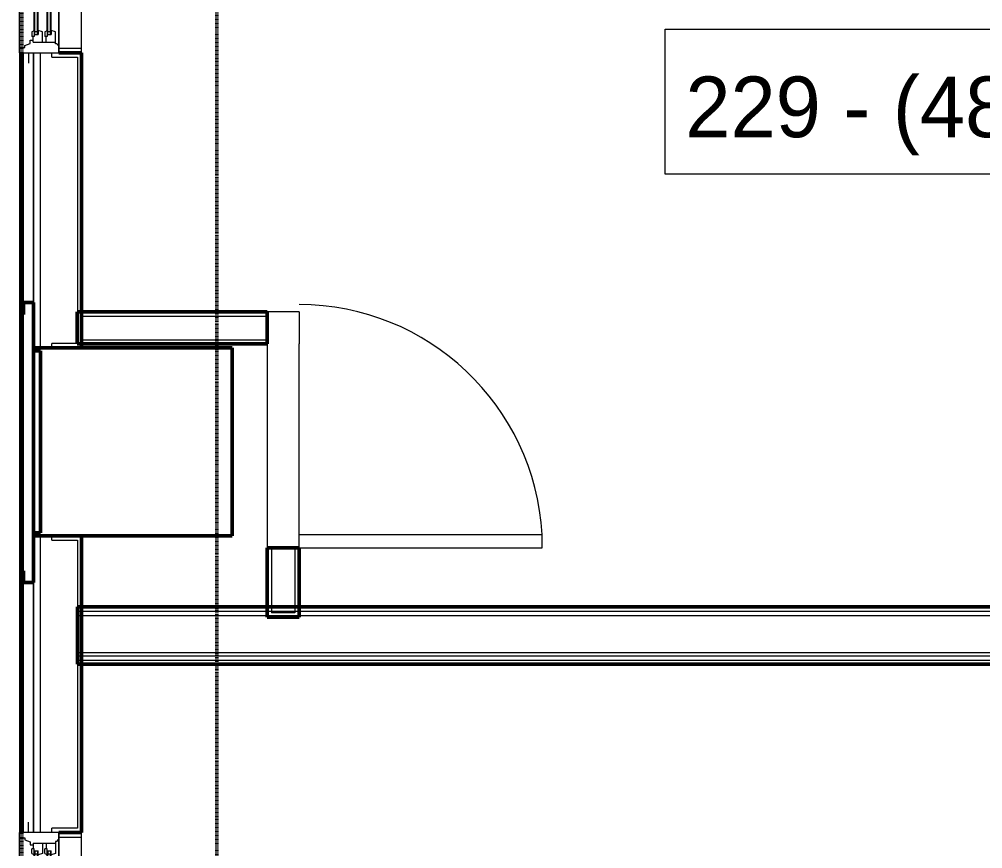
# Model space of a CAD drawing. Header units: inches. Extents: x -4218 to -1830, y 9767 to 12426.
# Drawn here: x -3861.1 to -3718.2, y 10317 to 10440 of the extents above; entities that cross this region are included whole.
import ezdxf

# ---------------------------------------------------------------- set-up
doc = ezdxf.new("R2010")
doc.units = ezdxf.units.IN
doc.header["$MEASUREMENT"] = 0
doc.linetypes.add('Dash 1_16_', pattern=[0.125, 0.0625, -0.0625])
for name, color, linetype, lineweight in [('0-1', 7, 'Continuous', 5), ('0-2', 10, 'Continuous', 9), ('A-AREA-IDEN', 2, 'Continuous', 9), ('A-DOOR-1', 10, 'Continuous', 9), ('A-DOOR-2', 50, 'Continuous', 20), ('A-GENM', 5, 'Continuous', 9), ('A-GENM-6', 5, 'Continuous', 50), ('A-GLAZ-1', 151, 'Continuous', 9), ('A-GLAZ-2', 151, 'Continuous', 20), ('A-GLAZ-3', 151, 'Continuous', 50), ('A-WALL', 113, 'Continuous', 13), ('A-WALL-1', 7, 'Continuous', 50), ('A-WALL-2', 250, 'Continuous', 13), ('A-WALL-3', 10, 'Continuous', 9), ('A-WALL-4', 252, 'Continuous', 9), ('A-WALL-7', 113, 'Continuous', 9), ('A-WALL-8', 113, 'Continuous', 50), ('C-PROP-LINE-1', 91, 'Dash 1_16_', 50), ('I-WALL-1', 7, 'Continuous', 50)]:
    doc.layers.add(name, color=color, linetype=linetype, lineweight=lineweight)
doc.styles.add('Century Gothic', font='ufonts.com_century-gothic.ttf', dxfattribs={"height": 9})

# ---------------------------------------------------------------- blocks, each defined once
blk = doc.blocks.new('SWING - SINGLE - FLUSH - 36_ x 80_ - OFFSET PIVOT DOOR AT MAGIC PAK AND WASHER_DRYER-3199414-BACKGROUND - RCP - 2ND FLOOR')
at = {"layer": 'A-DOOR-1'}
blk.add_arc((18, 2.37), 36.07, 93.1789, 180, dxfattribs=at)
at = {"layer": 'A-DOOR-2'}
for p, q in [((16, 2.37), (16, 38.39)), ((18, 38.39), (16, 38.39)), ((18, 2.37), (18, 38.39)), ((18, 2.37), (16, 2.37))]:
    blk.add_line(p, q, dxfattribs=at)
blk = doc.blocks.new('CTR - 1st Phase - Unit Layouts_rvt-1-BACKGROUND - RCP - 2ND FLOOR')
at = {"layer": 'A-WALL-1'}
for p, q in [((-3852.5, 10395.96), (-3852.5, 10396.59)), ((-3852.5, 10396.59), (-3824.35, 10396.59)), ((-3852.5, 10392.46), (-3852.5, 10395.96)), ((-3824.35, 10396.59), (-3824.35, 10391.84)), ((-3852.5, 10391.84), (-3852.5, 10392.46)), ((-3824.35, 10391.84), (-3852.5, 10391.84)), ((-3824.35, 10351.34), (-3824.35, 10361.59)), ((-3824.35, 10361.59), (-3819.6, 10361.59)), ((-3819.6, 10361.59), (-3819.6, 10351.34)), ((-3823.72, 10351.34), (-3824.35, 10351.34)), ((-3820.22, 10351.34), (-3823.72, 10351.34)), ((-3819.6, 10351.34), (-3820.22, 10351.34))]:
    blk.add_line(p, q, dxfattribs=at)
at = {"layer": 'A-WALL-2'}
for p, q in [((-3851.87, 10392.46), (-3851.87, 10395.96)), ((-3851.87, 10395.96), (-3824.35, 10395.96)), ((-3851.87, 10392.46), (-3824.35, 10392.46)), ((-3823.72, 10361.59), (-3823.72, 10351.96)), ((-3820.22, 10361.59), (-3820.22, 10351.96)), ((-3820.22, 10351.96), (-3823.72, 10351.96))]:
    blk.add_line(p, q, dxfattribs=at)
at = {"layer": 'A-WALL-3'}
for p, q in [((-3819.6, 10396.59), (-3824.35, 10396.59)), ((-3819.6, 10396.59), (-3819.6, 10391.84)), ((-3824.35, 10391.84), (-3824.35, 10361.59)), ((-3819.6, 10361.59), (-3819.6, 10391.84))]:
    blk.add_line(p, q, dxfattribs=at)
at = {"layer": 'A-WALL-4'}
for p, q in [((-3824.35, 10396.59), (-3824.35, 10391.84)), ((-3824.35, 10361.59), (-3819.6, 10361.59))]:
    blk.add_line(p, q, dxfattribs=at)
at = {"layer": '0-2', "rotation": 269.9999999999872}
blk.add_blockref('SWING - SINGLE - FLUSH - 36_ x 80_ - OFFSET PIVOT DOOR AT MAGIC PAK AND WASHER_DRYER-3199414-BACKGROUND - RCP - 2ND FLOOR', (-3821.97, 10379.59), dxfattribs=at)
blk = doc.blocks.new('CTR - 1st Phase - Common Walls_rvt-1-BACKGROUND - RCP - 2ND FLOOR')
at = {"layer": 'A-WALL-2'}
for p, q in [((-3852.47, 10352.21), (-3504.67, 10352.21)), ((-3852.47, 10351.59), (-3504.67, 10351.59)), ((-3852.47, 10346.09), (-3501.42, 10346.09)), ((-3852.47, 10345.59), (-3501.42, 10345.59)), ((-3852.47, 10344.96), (-3501.42, 10344.96))]:
    blk.add_line(p, q, dxfattribs=at)
at = {"layer": 'I-WALL-1'}
for p, q in [((-3852.47, 10344.34), (-3852.47, 10352.84)), ((-3852.47, 10352.84), (-3505.3, 10352.84)), ((-3640.3, 10344.34), (-3852.47, 10344.34))]:
    blk.add_line(p, q, dxfattribs=at)
blk = doc.blocks.new('Basic Wall _ EXT - FIBER CEMENT - LARGE - ___-2505168-BACKGROUND - RCP - 2ND FLOOR')
at = {"layer": 'A-WALL-7'}
for p, q in [((-3861.05, 10434.99), (-3861.05, 10319.41)), ((-3861.05, 10434.99), (-3861.05, 10319.41)), ((-3861.02, 10434.99), (-3861.02, 10319.41)), ((-3861.02, 10434.99), (-3861.02, 10319.41)), ((-3859, 10434.99), (-3859, 10397.96)), ((-3859, 10434.99), (-3859, 10397.96)), ((-3858.97, 10397.96), (-3858.97, 10434.99)), ((-3858.97, 10434.99), (-3858.97, 10397.96)), ((-3859, 10397.96), (-3859, 10356.44)), ((-3859, 10397.96), (-3859, 10356.44)), ((-3858.97, 10391.26), (-3858.97, 10397.96)), ((-3858.97, 10397.96), (-3858.97, 10391.26)), ((-3858.97, 10391.26), (-3858.97, 10390.83)), ((-3858.97, 10390.83), (-3858.97, 10363.83)), ((-3858.97, 10363.83), (-3858.97, 10363.39)), ((-3858.97, 10356.44), (-3858.97, 10363.39)), ((-3858.97, 10363.39), (-3858.97, 10356.44)), ((-3859, 10356.44), (-3859, 10319.41)), ((-3859, 10356.44), (-3859, 10319.41)), ((-3858.97, 10319.41), (-3858.97, 10356.44)), ((-3858.97, 10356.44), (-3858.97, 10319.41))]:
    blk.add_line(p, q, dxfattribs=at)
blk = doc.blocks.new('Window-Double_Hung-Andersen-400_Series-Tilt_Wash - DOUBLE HUNG - REVERSE COTTAGE - 2ND FLOOR-2888385-BACKGROUND - RCP - 2ND FLOOR')
at = {"layer": 'A-GLAZ-1'}
for p, q in [((-16.29, 2.5), (-15.7, 2.5)), ((-16.29, 2.12), (-15.7, 2.12)), ((-15.82, 2.5), (-15.82, 2.12)), ((-15.7, 2.62), (15.7, 2.62)), ((-15.7, 2.5), (15.7, 2.5)), ((-15.7, 2.12), (15.7, 2.12)), ((-15.7, 2), (15.7, 2)), ((16.29, 2.5), (15.7, 2.5)), ((16.29, 2.12), (15.7, 2.12)), ((15.82, 2.5), (15.82, 2.12)), ((-16.29, 0.56), (-15.7, 0.56)), ((-16.29, 0.19), (-15.7, 0.19)), ((-15.82, 0.56), (-15.82, 0.19)), ((-15.7, 0.69), (15.7, 0.69)), ((-15.7, 0.56), (15.7, 0.56)), ((-15.7, 0.19), (15.7, 0.19)), ((-15.7, 0.06), (15.7, 0.06)), ((16.29, 0.56), (15.7, 0.56)), ((16.29, 0.19), (15.7, 0.19)), ((15.82, 0.56), (15.82, 0.19)), ((18.95, -1.06), (-18.95, -1.06)), ((-18.95, -1.06), (-18.95, -4.44)), ((-18.32, -1.06), (-18.32, -4.44)), ((18.32, -1.06), (18.32, -4.44)), ((18.95, -4.44), (18.95, -1.06)), ((-19.01, -2.44), (-19.01, -3.94)), ((-19.01, -2.44), (-18.95, -2.44)), ((18.95, -2.44), (19.01, -2.44)), ((19.01, -3.94), (19.01, -2.44)), ((-19.01, -3.94), (-18.95, -3.94)), ((18.95, -3.94), (19.01, -3.94)), ((-18.95, -4.44), (18.95, -4.44))]:
    blk.add_line(p, q, dxfattribs=at)
at = {"layer": 'A-GLAZ-2'}
for p, q in [((19.01, 4.81), (-19.01, 4.81)), ((-19.01, 4.81), (-19.01, -1.06)), ((-18.2, 4.81), (-18.2, 4)), ((18.2, 4.81), (18.2, 4)), ((19.01, -1.06), (19.01, 4.81)), ((-19.01, 3.44), (-20.51, 3.44)), ((-18.2, 4), (-17.92, 4)), ((-17.92, 4), (-17.61, 3.19)), ((-17.61, 3.19), (-17.14, 3.19)), ((-17.14, 3.19), (-17.14, 2.75)), ((-15.86, 2.97), (-16.57, 2.97)), ((-16.57, 2.62), (-16.57, 2.97)), ((-15.86, 2.97), (-15.7, 2.62)), ((15.86, 2.97), (15.7, 2.62)), ((15.86, 2.97), (16.57, 2.97)), ((16.57, 2.62), (16.57, 2.97)), ((17.14, 3.19), (17.14, 2.75)), ((17.61, 3.19), (17.14, 3.19)), ((17.92, 4), (17.61, 3.19)), ((18.2, 4), (17.92, 4)), ((19.01, 3.44), (20.51, 3.44)), ((-17.42, 2.75), (-16.57, 2.75)), ((-17.42, 2.75), (-17.42, -0.56)), ((-15.7, 2.62), (-16.57, 2.62)), ((-16.29, 2.62), (-16.29, 2)), ((-15.7, 2), (-16.29, 2)), ((-15.86, 1.37), (-15.7, 2)), ((15.7, 2.62), (16.57, 2.62)), ((15.7, 2), (16.29, 2)), ((15.86, 1.37), (15.7, 2)), ((16.29, 2.62), (16.29, 2)), ((17.42, 2.75), (16.57, 2.75)), ((17.42, 2.75), (17.42, -0.56)), ((-17.42, 1.37), (-15.86, 1.37)), ((-17.42, 0.81), (-16.57, 0.81)), ((-15.86, 1.03), (-16.57, 1.03)), ((-16.57, 0.69), (-16.57, 1.03)), ((-15.7, 0.69), (-16.57, 0.69)), ((-16.29, 0.69), (-16.29, 0.06)), ((-15.7, 0.06), (-16.29, 0.06)), ((-15.86, 1.03), (-15.7, 0.69)), ((-15.86, -0.56), (-15.7, 0.06)), ((15.86, 1.03), (15.7, 0.69)), ((15.7, 0.69), (16.57, 0.69)), ((15.7, 0.06), (16.29, 0.06)), ((15.86, -0.56), (15.7, 0.06)), ((17.42, 1.37), (15.86, 1.37)), ((15.86, 1.03), (16.57, 1.03)), ((16.29, 0.69), (16.29, 0.06)), ((16.57, 0.69), (16.57, 1.03)), ((17.42, 0.81), (16.57, 0.81)), ((-19.01, -1.06), (19.01, -1.06)), ((-17.67, -0.78), (-18, -1.06)), ((-17.67, -0.78), (-17.67, -0.56)), ((-17.67, -0.56), (-15.86, -0.56)), ((17.67, -0.56), (15.86, -0.56)), ((17.67, -0.78), (17.67, -0.56)), ((17.67, -0.78), (18, -1.06))]:
    blk.add_line(p, q, dxfattribs=at)
blk = doc.blocks.new('V-Series_EWC4_SPVU_RFA_2015 - 2ND AND 3RD FLOOR-2226480-BACKGROUND - RCP - 2ND FLOOR')
at = {"layer": 'A-GENM-6'}
for p, q in [((-3858.97, 11734.83), (-3858.97, 11735.26)), ((-3858.97, 11735.26), (-3829.54, 11735.26)), ((-3858.97, 11734.33), (-3858.97, 11734.83)), ((-3858.97, 11734.83), (-3857.97, 11734.83)), ((-3857.97, 11734.83), (-3858.97, 11734.83)), ((-3857.97, 11734.83), (-3857.97, 11734.33)), ((-3857.97, 11707.83), (-3857.97, 11734.83)), ((-3829.54, 11735.26), (-3829.54, 11707.39)), ((-3858.97, 11708.33), (-3858.97, 11734.33)), ((-3857.97, 11734.33), (-3857.97, 11708.33)), ((-3858.97, 11707.83), (-3858.97, 11708.33)), ((-3857.97, 11707.83), (-3858.97, 11707.83)), ((-3858.97, 11707.39), (-3858.97, 11707.83)), ((-3858.97, 11707.83), (-3857.97, 11707.83)), ((-3829.54, 11707.39), (-3858.97, 11707.39)), ((-3857.97, 11708.33), (-3857.97, 11707.83))]:
    blk.add_line(p, q, dxfattribs=at)
blk = doc.blocks.new('Perforated Panel at Magic-Pak - hvac panel - 2nd floor 2-2702973-BACKGROUND - RCP - 2ND FLOOR')
at = {"layer": 'A-GLAZ-3'}
for p, q in [((-19.01, 4.44), (19.01, 4.44)), ((-19.01, 4.37), (-19.01, 4.44)), ((19.01, 4.37), (-19.01, 4.37)), ((19.01, 4.44), (19.01, 4.37))]:
    blk.add_line(p, q, dxfattribs=at)
blk = doc.blocks.new('Family - ___-2835860-BACKGROUND - RCP - 2ND FLOOR')
at = {"layer": 'C-PROP-LINE-1'}
blk.add_line((-3860.72, 9980.19), (-3860.72, 11434.39), dxfattribs=at)
blk = doc.blocks.new('Family - ___-2835903-BACKGROUND - RCP - 2ND FLOOR')
at = {"layer": 'C-PROP-LINE-1'}
blk.add_line((-3831.82, 10009.09), (-3831.82, 12089.69), dxfattribs=at)
blk = doc.blocks.new('Family - ___-2835932-BACKGROUND - RCP - 2ND FLOOR')
at = {"layer": 'C-PROP-LINE-1'}
blk.add_line((-3860.72, 9980.19), (-3860.72, 12118.59), dxfattribs=at)

msp = doc.modelspace()

# ---------------------------------------------------------------- linework, layer by layer
at = {"layer": 'A-AREA-IDEN', "flags": 128}
msp.add_lwpolyline([(-3765.33, 10438.49), (-3680.83, 10438.49), (-3680.83, 10417), (-3765.33, 10417)], close=True, dxfattribs=at)
at = {"layer": 'A-WALL'}
for p, q in [((-3860.47, 10397.96), (-3860.47, 10434.99)), ((-3858.97, 10397.96), (-3858.97, 10434.99)), ((-3857.97, 10391.26), (-3857.97, 10434.99)), ((-3856.29, 10434.37), (-3856.29, 10434.99)), ((-3856.29, 10434.37), (-3852.47, 10434.37)), ((-3852.47, 10434.37), (-3852.47, 10391.89)), ((-3856.29, 10391.26), (-3856.29, 10391.89)), ((-3852.47, 10391.89), (-3856.29, 10391.89)), ((-3857.97, 10319.41), (-3857.97, 10363.39)), ((-3856.29, 10362.76), (-3856.29, 10363.39)), ((-3856.29, 10362.76), (-3852.47, 10362.76)), ((-3852.47, 10362.76), (-3852.47, 10320.04)), ((-3860.47, 10319.41), (-3860.47, 10356.44)), ((-3858.97, 10319.41), (-3858.97, 10356.44)), ((-3856.29, 10319.41), (-3856.29, 10320.04)), ((-3852.47, 10320.04), (-3856.29, 10320.04))]:
    msp.add_line(p, q, dxfattribs=at)
at = {"layer": 'A-WALL-7'}
for p, q in [((-3851.85, 10435.05), (-3851.85, 10434.99)), ((-3860.47, 10358.19), (-3860.47, 10396.21)), ((-3851.85, 10319.41), (-3851.85, 10319.35))]:
    msp.add_line(p, q, dxfattribs=at)
at = {"layer": 'A-WALL-8'}
for p, q in [((-3860.72, 10396.21), (-3860.72, 10434.99)), ((-3855.22, 10434.99), (-3851.85, 10434.99)), ((-3851.85, 10434.99), (-3851.85, 10391.26)), ((-3858.97, 10397.96), (-3860.47, 10397.96)), ((-3860.47, 10397.96), (-3860.47, 10396.21)), ((-3858.97, 10391.26), (-3858.97, 10397.96)), ((-3860.47, 10396.21), (-3860.72, 10396.21)), ((-3851.85, 10391.26), (-3858.97, 10391.26)), ((-3858.97, 10356.44), (-3858.97, 10363.39)), ((-3858.97, 10363.39), (-3851.85, 10363.39)), ((-3851.85, 10363.39), (-3851.85, 10319.41)), ((-3860.72, 10319.41), (-3860.72, 10358.19)), ((-3860.72, 10358.19), (-3860.47, 10358.19)), ((-3860.47, 10358.19), (-3860.47, 10356.44)), ((-3860.47, 10356.44), (-3858.97, 10356.44)), ((-3851.85, 10319.41), (-3855.22, 10319.41))]:
    msp.add_line(p, q, dxfattribs=at)

# ---------------------------------------------------------------- block references
at = {"layer": '0-1'}
for name in ['CTR - 1st Phase - Unit Layouts_rvt-1-BACKGROUND - RCP - 2ND FLOOR', 'CTR - 1st Phase - Common Walls_rvt-1-BACKGROUND - RCP - 2ND FLOOR']:
    msp.add_blockref(name, (0, 0), dxfattribs=at)
at = {"layer": 'A-GENM'}
msp.add_blockref('V-Series_EWC4_SPVU_RFA_2015 - 2ND AND 3RD FLOOR-2226480-BACKGROUND - RCP - 2ND FLOOR', (0, -1344), dxfattribs=at)
at = {"layer": 'A-GLAZ-1', "rotation": 89.99999999999991}
for name, p in [('Window-Double_Hung-Andersen-400_Series-Tilt_Wash - DOUBLE HUNG - REVERSE COTTAGE - 2ND FLOOR-2888385-BACKGROUND - RCP - 2ND FLOOR', (-3856.29, 10454)), ('Perforated Panel at Magic-Pak - hvac panel - 2nd floor 2-2702973-BACKGROUND - RCP - 2ND FLOOR', (-3856.29, 10377.2)), ('Window-Double_Hung-Andersen-400_Series-Tilt_Wash - DOUBLE HUNG - REVERSE COTTAGE - 2ND FLOOR-2888385-BACKGROUND - RCP - 2ND FLOOR', (-3856.29, 10300.4))]:
    msp.add_blockref(name, p, dxfattribs=at)
at = {"layer": 'A-WALL-7'}
msp.add_blockref('Basic Wall _ EXT - FIBER CEMENT - LARGE - ___-2505168-BACKGROUND - RCP - 2ND FLOOR', (0, 0), dxfattribs=at)
at = {"layer": 'C-PROP-LINE-1'}
for name in ['Family - ___-2835860-BACKGROUND - RCP - 2ND FLOOR', 'Family - ___-2835932-BACKGROUND - RCP - 2ND FLOOR', 'Family - ___-2835903-BACKGROUND - RCP - 2ND FLOOR']:
    msp.add_blockref(name, (0, 0), dxfattribs=at)

# ---------------------------------------------------------------- texts
at = {"layer": 'A-AREA-IDEN', "insert": (-3762.33, 10431.49), "char_height": 9, "width": 94.839, "attachment_point": 1, "style": 'Century Gothic'}
msp.add_mtext('229 - (481 SF)', dxfattribs=at)

doc.saveas('drawing.dxf')
